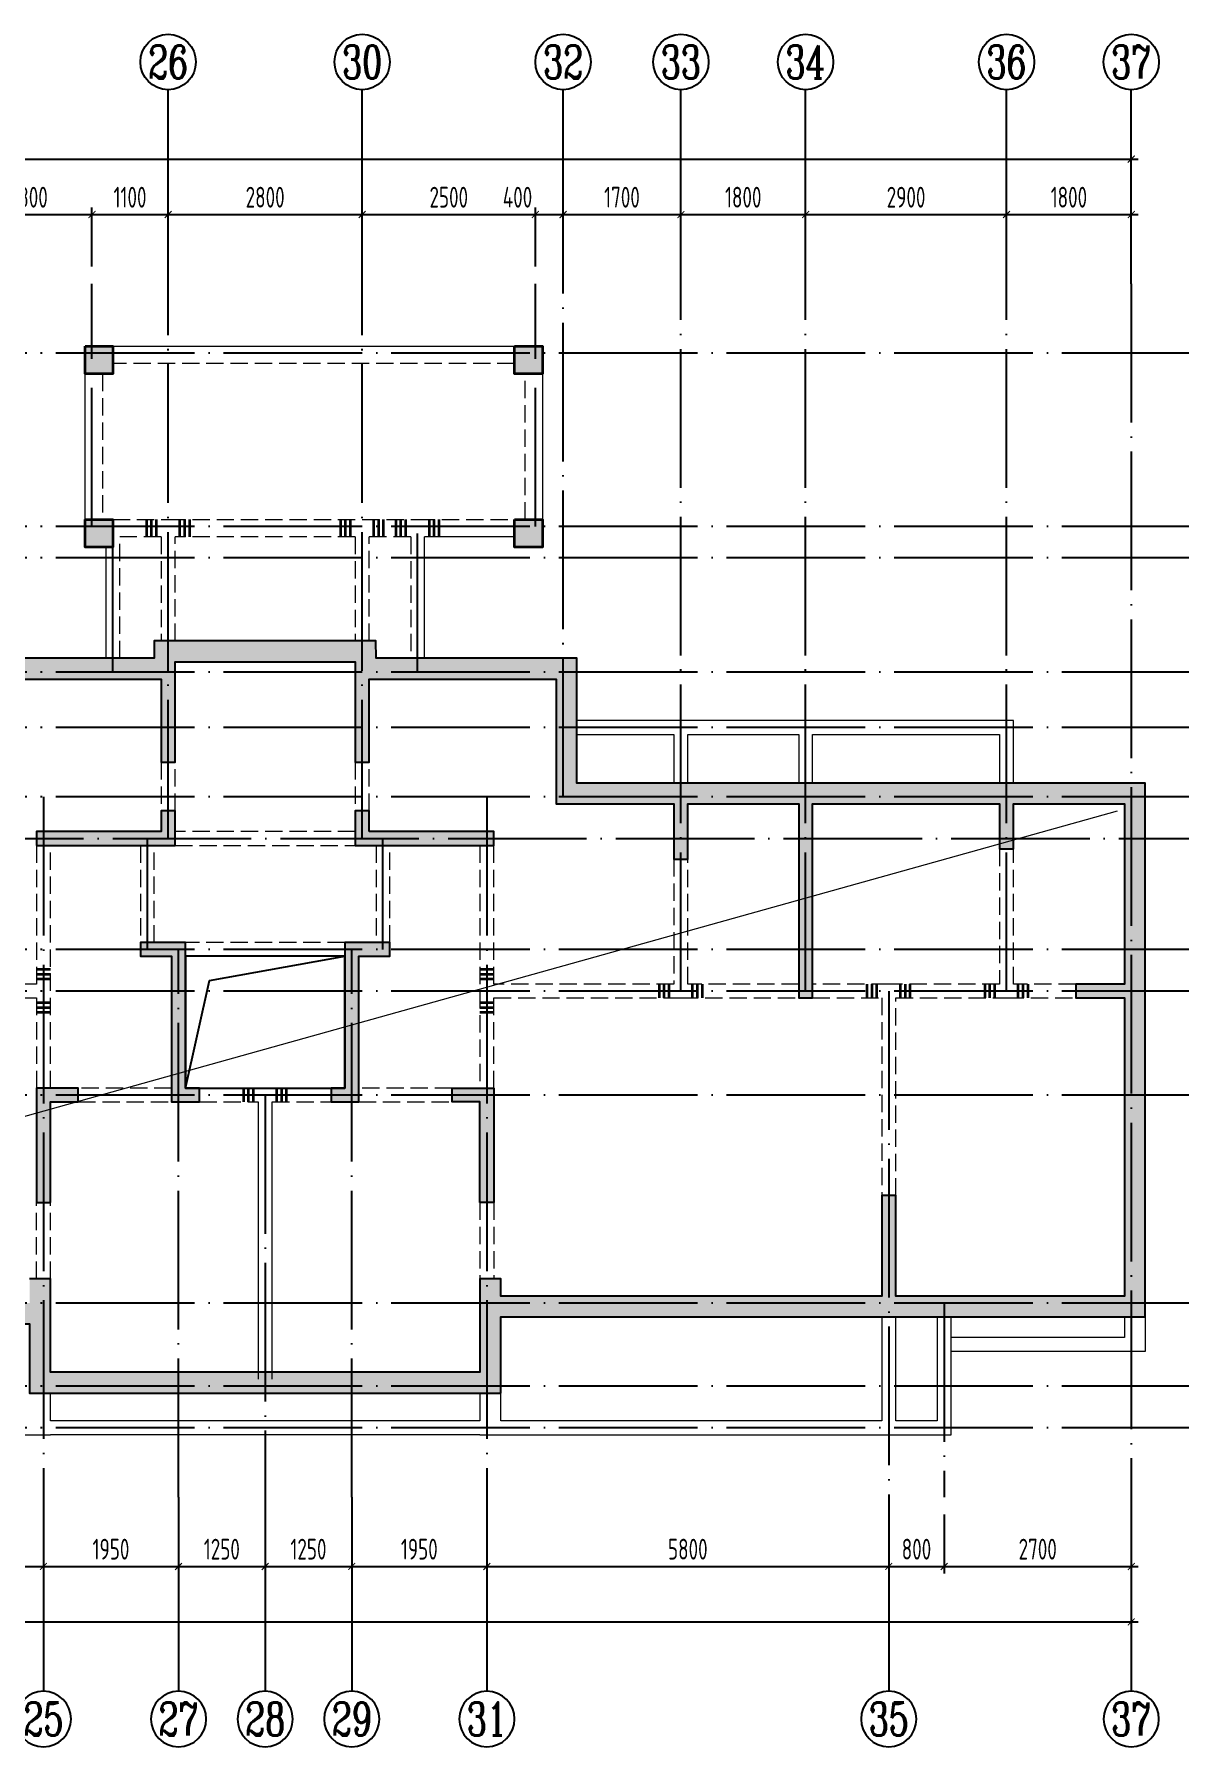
# Model space of a CAD drawing. Extents: x -461650 to 361314, y 245336 to 769729.
# Drawn here: x 138641 to 155174, y 698997 to 723697 of the extents above; entities that cross this region are included whole.
import ezdxf
from ezdxf.enums import TextEntityAlignment as Align

# ---------------------------------------------------------------- set-up
doc = ezdxf.new("R2010")
doc.units = 0
doc.header["$LTSCALE"] = 1000
doc.linetypes.add('DASH', pattern=[0.35, 0.25, -0.1])
doc.linetypes.add('DOTE', pattern=[2.42, 2, -0.2, 0.02, -0.2])
doc.layers.get('0').update_dxf_attribs({"linetype": 'CONTINUOUS'})
doc.layers.get('DEFPOINTS').update_dxf_attribs({"linetype": 'CONTINUOUS'})
for name, color, linetype in [('A-AXIS', 1, 'CONTINUOUS'), ('A-DOTE', 10, 'DOTE'), ('AXIS_NUM', 7, 'CONTINUOUS'), ('S-D洞口', 4, 'CONTINUOUS'), ('S-L主梁线', 4, 'DASH'), ('S-L梁编号', 6, 'CONTINUOUS'), ('S-Q墙填充', 252, 'CONTINUOUS'), ('S-Q墙实线', 6, 'CONTINUOUS'), ('S-Y一般标注', 3, 'CONTINUOUS'), ('S-Z柱填充', 252, 'CONTINUOUS'), ('S-Z柱实线', 6, 'CONTINUOUS')]:
    doc.layers.add(name, color=color, linetype=linetype)
doc.layers.add('梁附加箍筋', color=1, linetype='CONTINUOUS', lineweight=35)
doc.styles.add('TSSD_Axis', font='complex.shx', dxfattribs={"width": 0.7, "bigfont": 'hztxt.shx'})
doc.styles.add('TSSD_DIMENSION', font='Tssdeng.shx', dxfattribs={"width": 0.7, "bigfont": 'tssdchn.shx'})
doc.dimstyles.new('TSSD_100_100', dxfattribs={"dimtxt": 300, "dimasz": 100, "dimexe": 100, "dimexo": 250, "dimgap": 100, "dimtad": 1, "dimdec": 0, "dimzin": 0, "dimdsep": 46, "dimtxsty": 'TSSD_DIMENSION', "dimblk": 'ARCHTICK', "dimcen": 0, "dimdle": 100, "dimclrt": 7, "dimadec": 0, "dimazin": 0, "dimtfac": 1, "dimtdec": 0, "dimtix": 1, "dimtmove": 2, "dimatfit": 3, "dimldrblk": 'ARCHTICK', "dimfxl": 0, "dimtolj": 1, "dimtzin": 0, "dimarcsym": 0})

# ---------------------------------------------------------------- blocks, each defined once
blk = doc.blocks.new('ts_axno')
at = {"color": 0, "linetype": 'ByBlock', "lineweight": -2}
blk.add_circle((0, 0), 0.5, dxfattribs=at)
at = {"color": 0, "linetype": 'ByBlock', "lineweight": -2, "style": 'TSSD_Axis', "width": 0.7}
blk.add_attdef('A', text='', height=0.6, dxfattribs=at).set_placement((0, 0), align=Align.MIDDLE_CENTER)
blk = doc.blocks.new('_ArchTick')
at = {"color": 0, "linetype": 'ByBlock', "const_width": 0.15}
blk.add_lwpolyline([(-0.5, -0.5), (0.5, 0.5)], dxfattribs=at)
blk = doc.blocks.new('*D1636')
at = {"layer": 'DEFPOINTS', "color": 0}
for p in [(40700, 22100), (39600, 21100), (40700, 21100)]:
    blk.add_point(p, dxfattribs=at)
at = {"layer": 'S-Y一般标注', "color": 0, "lineweight": -2}
for p, q in [((39500, 22100), (40800, 22100)), ((39600, 21350), (39600, 22200)), ((40700, 21350), (40700, 22200))]:
    blk.add_line(p, q, dxfattribs=at)
at = {"layer": 'S-Y一般标注', "color": 0, "lineweight": -2, "xscale": 100, "yscale": 100, "zscale": 100, "rotation": 180}
blk.add_blockref('_ArchTick', (39600, 22100), dxfattribs=at)
at = {"layer": 'S-Y一般标注', "color": 0, "lineweight": -2, "xscale": 100, "yscale": 100, "zscale": 100}
blk.add_blockref('_ArchTick', (40700, 22100), dxfattribs=at)
at = {"layer": 'S-Y一般标注', "color": 7, "insert": (40150, 22350), "char_height": 300, "attachment_point": 5, "style": 'TSSD_DIMENSION'}
blk.add_mtext('\\A1;1100', dxfattribs=at)
blk = doc.blocks.new('*D1637')
at = {"layer": 'DEFPOINTS', "color": 0}
for p in [(43500, 22100), (40700, 21100), (43500, 21100)]:
    blk.add_point(p, dxfattribs=at)
at = {"layer": 'S-Y一般标注', "color": 0, "lineweight": -2}
for p, q in [((40600, 22100), (43600, 22100)), ((40700, 21350), (40700, 22200)), ((43500, 21350), (43500, 22200))]:
    blk.add_line(p, q, dxfattribs=at)
at = {"layer": 'S-Y一般标注', "color": 0, "lineweight": -2, "xscale": 100, "yscale": 100, "zscale": 100, "rotation": 180}
blk.add_blockref('_ArchTick', (40700, 22100), dxfattribs=at)
at = {"layer": 'S-Y一般标注', "color": 0, "lineweight": -2, "xscale": 100, "yscale": 100, "zscale": 100}
blk.add_blockref('_ArchTick', (43500, 22100), dxfattribs=at)
at = {"layer": 'S-Y一般标注', "color": 7, "insert": (42100, 22350), "char_height": 300, "attachment_point": 5, "style": 'TSSD_DIMENSION'}
blk.add_mtext('\\A1;2800', dxfattribs=at)
blk = doc.blocks.new('*D1638')
at = {"layer": 'DEFPOINTS', "color": 0}
for p in [(46400, 22100), (46000, 21100), (46400, 21100)]:
    blk.add_point(p, dxfattribs=at)
at = {"layer": 'S-Y一般标注', "color": 0, "lineweight": -2}
for p, q in [((45900, 22100), (46500, 22100)), ((46000, 21350), (46000, 22200)), ((46400, 21350), (46400, 22200))]:
    blk.add_line(p, q, dxfattribs=at)
at = {"layer": 'S-Y一般标注', "color": 0, "lineweight": -2, "xscale": 100, "yscale": 100, "zscale": 100, "rotation": 180}
blk.add_blockref('_ArchTick', (46000, 22100), dxfattribs=at)
at = {"layer": 'S-Y一般标注', "color": 0, "lineweight": -2, "xscale": 100, "yscale": 100, "zscale": 100}
blk.add_blockref('_ArchTick', (46400, 22100), dxfattribs=at)
at = {"layer": 'S-Y一般标注', "color": 7, "insert": (45742, 22350), "char_height": 300, "attachment_point": 5, "style": 'TSSD_DIMENSION'}
blk.add_mtext('\\A1;400', dxfattribs=at)
blk = doc.blocks.new('*D1639')
at = {"layer": 'DEFPOINTS', "color": 0}
for p in [(48100, 22100), (46400, 21100), (48100, 21100)]:
    blk.add_point(p, dxfattribs=at)
at = {"layer": 'S-Y一般标注', "color": 0, "lineweight": -2}
for p, q in [((46300, 22100), (48200, 22100)), ((46400, 21350), (46400, 22200)), ((48100, 21350), (48100, 22200))]:
    blk.add_line(p, q, dxfattribs=at)
at = {"layer": 'S-Y一般标注', "color": 0, "lineweight": -2, "xscale": 100, "yscale": 100, "zscale": 100, "rotation": 180}
blk.add_blockref('_ArchTick', (46400, 22100), dxfattribs=at)
at = {"layer": 'S-Y一般标注', "color": 0, "lineweight": -2, "xscale": 100, "yscale": 100, "zscale": 100}
blk.add_blockref('_ArchTick', (48100, 22100), dxfattribs=at)
at = {"layer": 'S-Y一般标注', "color": 7, "insert": (47250, 22350), "char_height": 300, "attachment_point": 5, "style": 'TSSD_DIMENSION'}
blk.add_mtext('\\A1;1700', dxfattribs=at)
blk = doc.blocks.new('*D1640')
at = {"layer": 'DEFPOINTS', "color": 0}
for p in [(49900, 22100), (48100, 21100), (49900, 21100)]:
    blk.add_point(p, dxfattribs=at)
at = {"layer": 'S-Y一般标注', "color": 0, "lineweight": -2}
for p, q in [((48000, 22100), (50000, 22100)), ((48100, 21350), (48100, 22200)), ((49900, 21350), (49900, 22200))]:
    blk.add_line(p, q, dxfattribs=at)
at = {"layer": 'S-Y一般标注', "color": 0, "lineweight": -2, "xscale": 100, "yscale": 100, "zscale": 100, "rotation": 180}
blk.add_blockref('_ArchTick', (48100, 22100), dxfattribs=at)
at = {"layer": 'S-Y一般标注', "color": 0, "lineweight": -2, "xscale": 100, "yscale": 100, "zscale": 100}
blk.add_blockref('_ArchTick', (49900, 22100), dxfattribs=at)
at = {"layer": 'S-Y一般标注', "color": 7, "insert": (49000, 22350), "char_height": 300, "attachment_point": 5, "style": 'TSSD_DIMENSION'}
blk.add_mtext('\\A1;1800', dxfattribs=at)
blk = doc.blocks.new('*D1641')
at = {"layer": 'DEFPOINTS', "color": 0}
for p in [(52800, 22100), (49900, 21100), (52800, 21100)]:
    blk.add_point(p, dxfattribs=at)
at = {"layer": 'S-Y一般标注', "color": 0, "lineweight": -2}
for p, q in [((49800, 22100), (52900, 22100)), ((49900, 21350), (49900, 22200)), ((52800, 21350), (52800, 22200))]:
    blk.add_line(p, q, dxfattribs=at)
at = {"layer": 'S-Y一般标注', "color": 0, "lineweight": -2, "xscale": 100, "yscale": 100, "zscale": 100, "rotation": 180}
blk.add_blockref('_ArchTick', (49900, 22100), dxfattribs=at)
at = {"layer": 'S-Y一般标注', "color": 0, "lineweight": -2, "xscale": 100, "yscale": 100, "zscale": 100}
blk.add_blockref('_ArchTick', (52800, 22100), dxfattribs=at)
at = {"layer": 'S-Y一般标注', "color": 7, "insert": (51350, 22350), "char_height": 300, "attachment_point": 5, "style": 'TSSD_DIMENSION'}
blk.add_mtext('\\A1;2900', dxfattribs=at)
blk = doc.blocks.new('*D1642')
at = {"layer": 'DEFPOINTS', "color": 0}
for p in [(54600, 22100), (52800, 21100), (54600, 21100)]:
    blk.add_point(p, dxfattribs=at)
at = {"layer": 'S-Y一般标注', "color": 0, "lineweight": -2}
for p, q in [((52700, 22100), (54700, 22100)), ((52800, 21350), (52800, 22200)), ((54600, 21350), (54600, 22200))]:
    blk.add_line(p, q, dxfattribs=at)
at = {"layer": 'S-Y一般标注', "color": 0, "lineweight": -2, "xscale": 100, "yscale": 100, "zscale": 100, "rotation": 180}
blk.add_blockref('_ArchTick', (52800, 22100), dxfattribs=at)
at = {"layer": 'S-Y一般标注', "color": 0, "lineweight": -2, "xscale": 100, "yscale": 100, "zscale": 100}
blk.add_blockref('_ArchTick', (54600, 22100), dxfattribs=at)
at = {"layer": 'S-Y一般标注', "color": 7, "insert": (53700, 22350), "char_height": 300, "attachment_point": 5, "style": 'TSSD_DIMENSION'}
blk.add_mtext('\\A1;1800', dxfattribs=at)
blk = doc.blocks.new('*D1643')
at = {"layer": 'DEFPOINTS', "color": 0}
for p in [(54600, 22900), (4600, 21100), (54600, 21100)]:
    blk.add_point(p, dxfattribs=at)
at = {"layer": 'S-Y一般标注', "color": 0, "lineweight": -2}
for p, q in [((4600, 21350), (4600, 23000)), ((54600, 21350), (54600, 23000)), ((4500, 22900), (54700, 22900))]:
    blk.add_line(p, q, dxfattribs=at)
at = {"layer": 'S-Y一般标注', "color": 0, "lineweight": -2, "xscale": 100, "yscale": 100, "zscale": 100, "rotation": 180}
blk.add_blockref('_ArchTick', (4600, 22900), dxfattribs=at)
at = {"layer": 'S-Y一般标注', "color": 0, "lineweight": -2, "xscale": 100, "yscale": 100, "zscale": 100}
blk.add_blockref('_ArchTick', (54600, 22900), dxfattribs=at)
at = {"layer": 'S-Y一般标注', "color": 7, "insert": (29600, 23150), "char_height": 300, "attachment_point": 5, "style": 'TSSD_DIMENSION'}
blk.add_mtext('\\A1;50000', dxfattribs=at)
blk = doc.blocks.new('*D1658')
at = {"layer": 'DEFPOINTS', "color": 0}
for p in [(39600, 22100), (37800, 21100), (39600, 21100)]:
    blk.add_point(p, dxfattribs=at)
at = {"layer": 'S-Y一般标注', "color": 0, "lineweight": -2}
for p, q in [((37700, 22100), (39700, 22100)), ((37800, 21350), (37800, 22200)), ((39600, 21350), (39600, 22200))]:
    blk.add_line(p, q, dxfattribs=at)
at = {"layer": 'S-Y一般标注', "color": 0, "lineweight": -2, "xscale": 100, "yscale": 100, "zscale": 100, "rotation": 180}
blk.add_blockref('_ArchTick', (37800, 22100), dxfattribs=at)
at = {"layer": 'S-Y一般标注', "color": 0, "lineweight": -2, "xscale": 100, "yscale": 100, "zscale": 100}
blk.add_blockref('_ArchTick', (39600, 22100), dxfattribs=at)
at = {"layer": 'S-Y一般标注', "color": 7, "insert": (38700, 22350), "char_height": 300, "attachment_point": 5, "style": 'TSSD_DIMENSION'}
blk.add_mtext('\\A1;1800', dxfattribs=at)
blk = doc.blocks.new('*D1659')
at = {"layer": 'DEFPOINTS', "color": 0}
for p in [(46000, 22100), (43500, 21100), (46000, 21100)]:
    blk.add_point(p, dxfattribs=at)
at = {"layer": 'S-Y一般标注', "color": 0, "lineweight": -2}
for p, q in [((43400, 22100), (46100, 22100)), ((43500, 21350), (43500, 22200)), ((46000, 21350), (46000, 22200))]:
    blk.add_line(p, q, dxfattribs=at)
at = {"layer": 'S-Y一般标注', "color": 0, "lineweight": -2, "xscale": 100, "yscale": 100, "zscale": 100, "rotation": 180}
blk.add_blockref('_ArchTick', (43500, 22100), dxfattribs=at)
at = {"layer": 'S-Y一般标注', "color": 0, "lineweight": -2, "xscale": 100, "yscale": 100, "zscale": 100}
blk.add_blockref('_ArchTick', (46000, 22100), dxfattribs=at)
at = {"layer": 'S-Y一般标注', "color": 7, "insert": (44750, 22350), "char_height": 300, "attachment_point": 5, "style": 'TSSD_DIMENSION'}
blk.add_mtext('\\A1;2500', dxfattribs=at)
blk = doc.blocks.new('*D1667')
at = {"layer": 'DEFPOINTS', "color": 0}
for p in [(33100, 3600), (38900, 3600), (38900, 2600)]:
    blk.add_point(p, dxfattribs=at)
at = {"layer": 'S-Y一般标注', "color": 0, "lineweight": -2}
for p, q in [((33100, 3350), (33100, 2500)), ((38900, 3350), (38900, 2500)), ((33000, 2600), (39000, 2600))]:
    blk.add_line(p, q, dxfattribs=at)
at = {"layer": 'S-Y一般标注', "color": 0, "lineweight": -2, "xscale": 100, "yscale": 100, "zscale": 100, "rotation": 180}
blk.add_blockref('_ArchTick', (33100, 2600), dxfattribs=at)
at = {"layer": 'S-Y一般标注', "color": 0, "lineweight": -2, "xscale": 100, "yscale": 100, "zscale": 100}
blk.add_blockref('_ArchTick', (38900, 2600), dxfattribs=at)
at = {"layer": 'S-Y一般标注', "color": 7, "insert": (36000, 2850), "char_height": 300, "attachment_point": 5, "style": 'TSSD_DIMENSION'}
blk.add_mtext('\\A1;5800', dxfattribs=at)
blk = doc.blocks.new('*D1668')
at = {"layer": 'DEFPOINTS', "color": 0}
for p in [(43350, 3600), (45300, 3600), (45300, 2600)]:
    blk.add_point(p, dxfattribs=at)
at = {"layer": 'S-Y一般标注', "color": 0, "lineweight": -2}
for p, q in [((43350, 3350), (43350, 2500)), ((45300, 3350), (45300, 2500)), ((43250, 2600), (45400, 2600))]:
    blk.add_line(p, q, dxfattribs=at)
at = {"layer": 'S-Y一般标注', "color": 0, "lineweight": -2, "xscale": 100, "yscale": 100, "zscale": 100, "rotation": 180}
blk.add_blockref('_ArchTick', (43350, 2600), dxfattribs=at)
at = {"layer": 'S-Y一般标注', "color": 0, "lineweight": -2, "xscale": 100, "yscale": 100, "zscale": 100}
blk.add_blockref('_ArchTick', (45300, 2600), dxfattribs=at)
at = {"layer": 'S-Y一般标注', "color": 7, "insert": (44325, 2850), "char_height": 300, "attachment_point": 5, "style": 'TSSD_DIMENSION'}
blk.add_mtext('\\A1;1950', dxfattribs=at)
blk = doc.blocks.new('*D1669')
at = {"layer": 'DEFPOINTS', "color": 0}
for p in [(45300, 3600), (51100, 3600), (51100, 2600)]:
    blk.add_point(p, dxfattribs=at)
at = {"layer": 'S-Y一般标注', "color": 0, "lineweight": -2}
for p, q in [((45300, 3350), (45300, 2500)), ((51100, 3350), (51100, 2500)), ((45200, 2600), (51200, 2600))]:
    blk.add_line(p, q, dxfattribs=at)
at = {"layer": 'S-Y一般标注', "color": 0, "lineweight": -2, "xscale": 100, "yscale": 100, "zscale": 100, "rotation": 180}
blk.add_blockref('_ArchTick', (45300, 2600), dxfattribs=at)
at = {"layer": 'S-Y一般标注', "color": 0, "lineweight": -2, "xscale": 100, "yscale": 100, "zscale": 100}
blk.add_blockref('_ArchTick', (51100, 2600), dxfattribs=at)
at = {"layer": 'S-Y一般标注', "color": 7, "insert": (48200, 2850), "char_height": 300, "attachment_point": 5, "style": 'TSSD_DIMENSION'}
blk.add_mtext('\\A1;5800', dxfattribs=at)
blk = doc.blocks.new('*D1670')
at = {"layer": 'DEFPOINTS', "color": 0}
for p in [(51100, 3600), (51900, 3600), (51900, 2600)]:
    blk.add_point(p, dxfattribs=at)
at = {"layer": 'S-Y一般标注', "color": 0, "lineweight": -2}
for p, q in [((51100, 3350), (51100, 2500)), ((51900, 3350), (51900, 2500)), ((51000, 2600), (52000, 2600))]:
    blk.add_line(p, q, dxfattribs=at)
at = {"layer": 'S-Y一般标注', "color": 0, "lineweight": -2, "xscale": 100, "yscale": 100, "zscale": 100, "rotation": 180}
blk.add_blockref('_ArchTick', (51100, 2600), dxfattribs=at)
at = {"layer": 'S-Y一般标注', "color": 0, "lineweight": -2, "xscale": 100, "yscale": 100, "zscale": 100}
blk.add_blockref('_ArchTick', (51900, 2600), dxfattribs=at)
at = {"layer": 'S-Y一般标注', "color": 7, "insert": (51500, 2850), "char_height": 300, "attachment_point": 5, "style": 'TSSD_DIMENSION'}
blk.add_mtext('\\A1;800', dxfattribs=at)
blk = doc.blocks.new('*D1671')
at = {"layer": 'DEFPOINTS', "color": 0}
for p in [(51900, 3600), (54600, 3600), (54600, 2600)]:
    blk.add_point(p, dxfattribs=at)
at = {"layer": 'S-Y一般标注', "color": 0, "lineweight": -2}
for p, q in [((51900, 3350), (51900, 2500)), ((54600, 3350), (54600, 2500)), ((51800, 2600), (54700, 2600))]:
    blk.add_line(p, q, dxfattribs=at)
at = {"layer": 'S-Y一般标注', "color": 0, "lineweight": -2, "xscale": 100, "yscale": 100, "zscale": 100, "rotation": 180}
blk.add_blockref('_ArchTick', (51900, 2600), dxfattribs=at)
at = {"layer": 'S-Y一般标注', "color": 0, "lineweight": -2, "xscale": 100, "yscale": 100, "zscale": 100}
blk.add_blockref('_ArchTick', (54600, 2600), dxfattribs=at)
at = {"layer": 'S-Y一般标注', "color": 7, "insert": (53250, 2850), "char_height": 300, "attachment_point": 5, "style": 'TSSD_DIMENSION'}
blk.add_mtext('\\A1;2700', dxfattribs=at)
blk = doc.blocks.new('*D1672')
at = {"layer": 'DEFPOINTS', "color": 0}
for p in [(4600, 3600), (54600, 3600), (54600, 1800)]:
    blk.add_point(p, dxfattribs=at)
at = {"layer": 'S-Y一般标注', "color": 0, "lineweight": -2}
for p, q in [((4600, 3350), (4600, 1700)), ((54600, 3350), (54600, 1700)), ((4500, 1800), (54700, 1800))]:
    blk.add_line(p, q, dxfattribs=at)
at = {"layer": 'S-Y一般标注', "color": 0, "lineweight": -2, "xscale": 100, "yscale": 100, "zscale": 100, "rotation": 180}
blk.add_blockref('_ArchTick', (4600, 1800), dxfattribs=at)
at = {"layer": 'S-Y一般标注', "color": 0, "lineweight": -2, "xscale": 100, "yscale": 100, "zscale": 100}
blk.add_blockref('_ArchTick', (54600, 1800), dxfattribs=at)
at = {"layer": 'S-Y一般标注', "color": 7, "insert": (29600, 2050), "char_height": 300, "attachment_point": 5, "style": 'TSSD_DIMENSION'}
blk.add_mtext('\\A1;50000', dxfattribs=at)
blk = doc.blocks.new('*D1676')
at = {"layer": 'DEFPOINTS', "color": 0}
for p in [(40850, 3600), (42100, 3600), (42100, 2600)]:
    blk.add_point(p, dxfattribs=at)
at = {"layer": 'S-Y一般标注', "color": 0, "lineweight": -2}
for p, q in [((40850, 3350), (40850, 2500)), ((42100, 3350), (42100, 2500)), ((40750, 2600), (42200, 2600))]:
    blk.add_line(p, q, dxfattribs=at)
at = {"layer": 'S-Y一般标注', "color": 0, "lineweight": -2, "xscale": 100, "yscale": 100, "zscale": 100, "rotation": 180}
blk.add_blockref('_ArchTick', (40850, 2600), dxfattribs=at)
at = {"layer": 'S-Y一般标注', "color": 0, "lineweight": -2, "xscale": 100, "yscale": 100, "zscale": 100}
blk.add_blockref('_ArchTick', (42100, 2600), dxfattribs=at)
at = {"layer": 'S-Y一般标注', "color": 7, "insert": (41475, 2850), "char_height": 300, "attachment_point": 5, "style": 'TSSD_DIMENSION'}
blk.add_mtext('\\A1;1250', dxfattribs=at)
blk = doc.blocks.new('*D1691')
at = {"layer": 'DEFPOINTS', "color": 0}
for p in [(38900, 3600), (40850, 3600), (40850, 2600)]:
    blk.add_point(p, dxfattribs=at)
at = {"layer": 'S-Y一般标注', "color": 0, "lineweight": -2}
for p, q in [((38900, 3350), (38900, 2500)), ((40850, 3350), (40850, 2500)), ((38800, 2600), (40950, 2600))]:
    blk.add_line(p, q, dxfattribs=at)
at = {"layer": 'S-Y一般标注', "color": 0, "lineweight": -2, "xscale": 100, "yscale": 100, "zscale": 100, "rotation": 180}
blk.add_blockref('_ArchTick', (38900, 2600), dxfattribs=at)
at = {"layer": 'S-Y一般标注', "color": 0, "lineweight": -2, "xscale": 100, "yscale": 100, "zscale": 100}
blk.add_blockref('_ArchTick', (40850, 2600), dxfattribs=at)
at = {"layer": 'S-Y一般标注', "color": 7, "insert": (39875, 2850), "char_height": 300, "attachment_point": 5, "style": 'TSSD_DIMENSION'}
blk.add_mtext('\\A1;1950', dxfattribs=at)
blk = doc.blocks.new('*D1692')
at = {"layer": 'DEFPOINTS', "color": 0}
for p in [(42100, 3600), (43350, 3600), (43350, 2600)]:
    blk.add_point(p, dxfattribs=at)
at = {"layer": 'S-Y一般标注', "color": 0, "lineweight": -2}
for p, q in [((42100, 3350), (42100, 2500)), ((43350, 3350), (43350, 2500)), ((42000, 2600), (43450, 2600))]:
    blk.add_line(p, q, dxfattribs=at)
at = {"layer": 'S-Y一般标注', "color": 0, "lineweight": -2, "xscale": 100, "yscale": 100, "zscale": 100, "rotation": 180}
blk.add_blockref('_ArchTick', (42100, 2600), dxfattribs=at)
at = {"layer": 'S-Y一般标注', "color": 0, "lineweight": -2, "xscale": 100, "yscale": 100, "zscale": 100}
blk.add_blockref('_ArchTick', (43350, 2600), dxfattribs=at)
at = {"layer": 'S-Y一般标注', "color": 7, "insert": (42725, 2850), "char_height": 300, "attachment_point": 5, "style": 'TSSD_DIMENSION'}
blk.add_mtext('\\A1;1250', dxfattribs=at)
blk = doc.blocks.new('20210807.15313460')
at = {"layer": 'S-Q墙填充', "ltscale": 0.5}
h = blk.add_hatch(dxfattribs=at)
h.set_pattern_fill('ARMORED', color=252, scale=30, style=0)
h.set_pattern_definition([(50, (11951.9, 28771.39), (215.17805, -18.82564), [22.5, -247.5]), (355, (11951.9, 28771.4), (-41.6254, 225.65764), [18, -198]), (100.4514, (11969.82, 28769.82), (173.5528, 206.83186), [19.12206, -210.34263]), (46.1842, (11951.9, 28831.4), (320.1723, -49.6557), [33.75, -371.25]), (96.6356, (11978.57, 28827.25), (280.3988, 292.2354), [28.6831, -315.5139]), (351.1842, (11951.9, 28831.4), (280.3986, 292.2356), [27, -297]), (21, (11981.9, 28816.39), (179.07212, -120.78567), [22.5, -247.5]), (326, (11981.9, 28816.4), (72.9946, 217.545), [18, -198]), (71.4514, (11996.82, 28806.32), (252.0668, 96.75915), [19.12206, -210.34263]), (37.5, (11951.89, 28771.39), (3.647957, 99.868156), [0, -195.6, 0, -201, 0, -198.75]), (7.5, (11951.89, 28771.39), (78.92086, 118.32351), [0, -114.6, 0, -191.1, 0, -75.75]), (327.5, (11884.99, 28771.39), (160.14673, -6.76646), [0, -75, 0, -234, 0, -310.5]), (317.5, (11855, 28771.39), (174.95585, 30.0315), [0, -97.5, 0, -155.4, 0, -220.5]), (45, (11951.9, 28771.39), (-106.06602, 106.06602), [])])
h.paths.add_polyline_path([(111216, 66240), (109616, 66240), (109216, 66240), (106316, 66240), (105866, 66240), (104966, 66240), (104516, 66240), (103016, 66240), (103016, 67040), (103016, 68040), (102366, 68040), (100716, 68038), (100116, 68041), (100115, 68290), (96916, 68290), (96916, 68040), (96316, 68040), (94716, 68040), (94016, 68040), (94016, 67040), (94016, 66240), (81316, 66240), (80866, 66240), (79966, 66240), (79516, 66240), (78016, 66240), (78016, 67040), (78016, 68040), (77366, 68040), (75715, 68040), (75116, 68040), (75116, 68290), (71916, 68290), (71916, 68040), (71316, 68040), (69716, 68040), (69016, 68040), (69016, 67040), (69016, 66240), (60816, 66240), (60816, 63240), (60816, 60640), (60816, 58540), (63616, 58540), (70116, 58539), (70116, 57340), (71166, 57340), (73516, 57340), (75866, 57340), (76916, 57340), (76916, 58440), (82516, 58440), (83416, 58440), (86016, 58440), (88616, 58440), (89516, 58440), (95116, 58440), (95116, 57440), (96166, 57440), (98516, 57440), (100866, 57440), (101916, 57440), (101916, 58540), (107516, 58540), (108416, 58540), (111216, 58540)])
h.paths.add_polyline_path([(64616, 58840), (64616, 60290), (64416, 60290), (64416, 58840), (63616, 58840), (61116, 58840), (61116, 60640), (61116, 63140), (61816, 63140), (61816, 63340), (61116, 63340), (61116, 65940), (61516, 65940), (62416, 65940), (62716, 65940), (62716, 65290), (62916, 65290), (62916, 65940), (65616, 65940), (65616, 63140), (65816, 63140), (65816, 65940), (66166, 65940), (67066, 65940), (67416, 65940), (67416, 65140), (67616, 65140), (67616, 65940), (69316, 65940), (69316, 67040), (69316, 67740), (69716, 67740), (71316, 67740), (72016, 67740), (72016, 66540), (72216, 66540), (72216, 67840), (72216, 67990), (74816, 67990), (74816, 67840), (74816, 66540), (75016, 66540), (75016, 67740), (75715, 67740), (77366, 67740), (77716, 67740), (77716, 67040), (77716, 65940), (79416, 65940), (79416, 65140), (79616, 65140), (79616, 65940), (79966, 65940), (80866, 65940), (81216, 65940), (81216, 63140), (81416, 63140), (81416, 65940), (84116, 65940), (84116, 63140), (84316, 63140), (84316, 65940), (84616, 65940), (85616, 65940), (85916, 65940), (85916, 65940), (86116, 65940), (86116, 65940), (86416, 65940), (87416, 65940), (87716, 65940), (87716, 63139), (87916, 63139), (87916, 65940), (90616, 65940), (90616, 63140), (90816, 63140), (90816, 65940), (91166, 65940), (92066, 65940), (92416, 65940), (92416, 65140), (92616, 65140), (92616, 65940), (94316, 65940), (94316, 67040), (94316, 67740), (94716, 67740), (96316, 67740), (97016, 67740), (97016, 66540), (97216, 66540), (97216, 67990), (99816, 67990), (99816, 66540), (100016, 66540), (100016, 67740), (100716, 67740), (102366, 67740), (102716, 67740), (102716, 67040), (102716, 65940), (104416, 65940), (104416, 65140), (104616, 65140), (104616, 65940), (104966, 65940), (105866, 65940), (106216, 65940), (106216, 63140), (106416, 63140), (106416, 65940), (109116, 65940), (109116, 65290), (109316, 65290), (109316, 65940), (109616, 65940), (110516, 65940), (110916, 65940), (110916, 63340), (110216, 63340), (110216, 63140), (110916, 63140), (110916, 60640), (110916, 58840), (108416, 58840), (107616, 58840), (107616, 60290), (107416, 60290), (107416, 58840), (101916, 58840), (101916, 59090), (101616, 59090), (101616, 58740), (101616, 57740), (100866, 57740), (98516, 57740), (96166, 57740), (95416, 57740), (95416, 58740), (95416, 59090), (95116, 59090), (95116, 58740), (89616, 58740), (89616, 60290), (89416, 60290), (89416, 58740), (88616, 58740), (86016, 58740), (83416, 58740), (82616, 58740), (82616, 60290), (82416, 60290), (82416, 58740), (76916, 58739), (76916, 59090), (76616, 59090), (76616, 58739), (76616, 57640), (75866, 57640), (73516, 57640), (71166, 57640), (70416, 57640), (70416, 58739), (70416, 59090), (70116, 59090), (70116, 58839)], flags=16)
at = {"layer": 'S-Q墙填充'}
h = blk.add_hatch(color=252, dxfattribs=at)
h.dxf.hatch_style = 1
h.paths.add_polyline_path([(95216, 65340), (96816, 65340), (97216, 65340), (97216, 65840), (97016, 65840), (97016, 65540), (96816, 65540), (95216, 65540)])
h = blk.add_hatch(color=252, dxfattribs=at)
h.dxf.hatch_style = 1
h.paths.add_polyline_path([(100016, 65540), (100016, 65840), (99816, 65840), (99816, 65340), (100216, 65340), (101816, 65340), (101816, 65540), (100216, 65540)])
h = blk.add_hatch(color=252, dxfattribs=at)
h.dxf.hatch_style = 1
h.paths.add_polyline_path([(97366, 63940), (96716, 63940), (96716, 63740), (97166, 63740), (97166, 61640), (97566, 61640), (97566, 61840), (97366, 61840)])
h = blk.add_hatch(color=252, dxfattribs=at)
h.dxf.hatch_style = 1
h.paths.add_polyline_path([(99666, 61840), (99466, 61840), (99466, 61640), (99866, 61640), (99866, 63740), (100316, 63740), (100316, 63940), (99666, 63940)])
h = blk.add_hatch(color=252, dxfattribs=at)
h.dxf.hatch_style = 1
h.paths.add_polyline_path([(95416, 60189), (95416, 61640), (95816, 61640), (95816, 61840), (95216, 61840), (95216, 60189)])
h = blk.add_hatch(color=252, dxfattribs=at)
h.dxf.hatch_style = 1
h.paths.add_polyline_path([(101615, 60189), (101615, 61640), (101215, 61640), (101215, 61840), (101815, 61840), (101815, 60189)])
at = {"layer": 'S-Z柱填充'}
for points in [[(95916, 72540), (96316, 72540), (96316, 72140), (95916, 72140)], [(102116, 72540), (102516, 72540), (102516, 72140), (102116, 72140)], [(95916, 70040), (96316, 70040), (96316, 69640), (95916, 69640)], [(102116, 70040), (102516, 70040), (102516, 69640), (102116, 69640)]]:
    blk.add_hatch(color=256, dxfattribs=at).paths.add_polyline_path(points)
at = {"layer": 'S-D洞口', "color": 5}
blk.add_lwpolyline([(97366, 61840), (99666, 61840), (99666, 63740), (97366, 63740), (97366, 61840), (97712, 63393), (99666, 63740)], dxfattribs=at)
at = {"layer": 'S-L主梁线', "linetype": 'ByBlock', "lineweight": 18}
for p, q in [((96316, 72539), (102116, 72540)), ((95916, 70040), (95916, 72140)), ((102516, 72140), (102516, 70040)), ((100816, 68040), (100816, 69790)), ((102116, 69790), (100816, 69790)), ((96216, 69640), (96216, 68040)), ((104516, 67140), (103016, 67140)), ((103016, 66940), (104416, 66940)), ((104416, 66940), (104416, 66240)), ((106316, 67140), (104516, 67140)), ((104616, 66940), (106216, 66940)), ((104616, 66240), (104616, 66940)), ((106216, 66940), (106216, 66240)), ((109316, 67140), (106316, 67140)), ((106416, 66940), (109116, 66940)), ((106416, 66240), (106416, 66940)), ((109116, 66940), (109116, 66240)), ((109316, 66240), (109316, 67140)), ((98416, 61640), (98416, 57640)), ((98616, 57640), (98616, 61640)), ((107416, 58540), (107416, 57040)), ((107616, 57040), (107616, 58540)), ((108216, 58540), (108216, 57040)), ((108416, 56840), (108416, 58540)), ((110916, 58540), (110916, 58240)), ((111216, 58540), (111216, 58040)), ((110916, 58240), (108416, 58240)), ((111216, 58040), (108416, 58040)), ((95416, 57040), (95416, 57440)), ((101616, 57440), (101616, 57040)), ((101916, 57040), (101916, 57440)), ((89516, 56840), (95416, 56840)), ((101616, 57040), (95416, 57040)), ((101616, 56840), (95416, 56840)), ((101616, 56840), (107516, 56840)), ((107416, 57040), (101916, 57040)), ((107516, 56840), (108416, 56840)), ((108216, 57040), (107616, 57040))]:
    blk.add_line(p, q, dxfattribs=at)
at = {"layer": 'S-L主梁线', "linetype": 'DASH', "lineweight": 18}
for p, q in [((96166, 72140), (96166, 70040)), ((102116, 72290), (96316, 72289)), ((102266, 70040), (102266, 72140)), ((96316, 70040), (97116, 70040)), ((97116, 70040), (99916, 70040)), ((99916, 70040), (100716, 70040)), ((100716, 70040), (102116, 70040)), ((96416, 68040), (96416, 69790)), ((97016, 69790), (96416, 69790)), ((97016, 69790), (97016, 68290)), ((97216, 68290), (97216, 69790)), ((99816, 69790), (97216, 69790)), ((99816, 69790), (99816, 68290)), ((100016, 68290), (100016, 69790)), ((100616, 69790), (100016, 69790)), ((100616, 69790), (100616, 68040)), ((97016, 66540), (97016, 65840)), ((97216, 65840), (97216, 66540)), ((99816, 66540), (99816, 65840)), ((100016, 65840), (100016, 66540)), ((99816, 65540), (97216, 65540)), ((95216, 65340), (95216, 63340)), ((95416, 63240), (95416, 65340)), ((96716, 65340), (96716, 63940)), ((96916, 63940), (96916, 65340)), ((97216, 65340), (99816, 65340)), ((100116, 65340), (100116, 63940)), ((100316, 63940), (100316, 65340)), ((101616, 65340), (101616, 63240)), ((101816, 63340), (101816, 65340)), ((109116, 65290), (109116, 63340)), ((109316, 63340), (109316, 65290)), ((104416, 65140), (104416, 63340)), ((104616, 63340), (104616, 65140)), ((99666, 63940), (97366, 63940)), ((97366, 63740), (99666, 63740)), ((95216, 63340), (92616, 63340)), ((95416, 61840), (95416, 63240)), ((101616, 63240), (101616, 61840)), ((104416, 63340), (101816, 63340)), ((106216, 63340), (104616, 63340)), ((107516, 63340), (106416, 63340)), ((109116, 63340), (107516, 63340)), ((110216, 63340), (109316, 63340)), ((92516, 63140), (95216, 63140)), ((95216, 63140), (95216, 61840)), ((101816, 63140), (104516, 63140)), ((101816, 61840), (101816, 63140)), ((104516, 63140), (106216, 63140)), ((106416, 63140), (107416, 63140)), ((107416, 63140), (107416, 60290)), ((107616, 63140), (109216, 63140)), ((107616, 60290), (107616, 63140)), ((109216, 63140), (110216, 63140)), ((97166, 61840), (95816, 61840)), ((98516, 61840), (97566, 61840)), ((99466, 61840), (98516, 61840)), ((101215, 61840), (99866, 61840)), ((95816, 61640), (97166, 61640)), ((97566, 61640), (98416, 61640)), ((98616, 61640), (99466, 61640)), ((99866, 61640), (101215, 61640)), ((95216, 59090), (95216, 60189)), ((95416, 59090), (95416, 60189)), ((101616, 60189), (101616, 59090)), ((101815, 60189), (101815, 59090))]:
    blk.add_line(p, q, dxfattribs=at)
at = {"layer": 'S-Q墙实线'}
for points in [[(101916, 57440), (101916, 58540), (107616, 58540), (107616, 58540), (108316, 58540), (108416, 58540), (108416, 58540), (111216, 58540), (111216, 66240), (110516, 66240), (109616, 66240), (109216, 66240), (106316, 66240), (105866, 66240), (104966, 66240), (104516, 66240), (103016, 66240), (103016, 67040), (103016, 68040), (103016, 68040), (100116, 68040), (100115, 68290), (96916, 68290), (96916, 68040), (94016, 68040)], [(76916, 58440), (95116, 58440), (95116, 57440), (101916, 57440)], [(110916, 60890), (110916, 58840), (108416, 58840), (108416, 58840), (107616, 58840), (107616, 60290), (107416, 60290), (107416, 58840), (101916, 58840), (101916, 59090), (101616, 59090), (101616, 57740), (95416, 57740), (95416, 59090), (95116, 59090)], [(94316, 67740), (97016, 67740), (97016, 66540), (97216, 66540), (97216, 67990), (99816, 67990), (99816, 66540), (100016, 66540), (100016, 67740), (102716, 67740), (102716, 67040), (102716, 65940), (104416, 65940), (104416, 65140), (104616, 65140), (104616, 65940), (104966, 65940), (105866, 65940), (106216, 65940), (106216, 63140), (106416, 63140), (106416, 65940), (109116, 65940), (109116, 65290), (109316, 65290), (109316, 65940), (109616, 65940), (110516, 65940), (110916, 65940), (110916, 63340), (110216, 63340), (110216, 63140), (110916, 63140), (110916, 60890)]]:
    blk.add_lwpolyline(points, dxfattribs=at)
for points in [[(95216, 65340), (96816, 65340), (97216, 65340), (97216, 65840), (97016, 65840), (97016, 65540), (96816, 65540), (95216, 65540)], [(100016, 65540), (100016, 65840), (99816, 65840), (99816, 65340), (100216, 65340), (101816, 65340), (101816, 65540), (100216, 65540)], [(97366, 63940), (96716, 63940), (96716, 63740), (97166, 63740), (97166, 61640), (97566, 61640), (97566, 61840), (97366, 61840)], [(99666, 61840), (99466, 61840), (99466, 61640), (99866, 61640), (99866, 63740), (100316, 63740), (100316, 63940), (99666, 63940)], [(95416, 60189), (95416, 61640), (95816, 61640), (95816, 61840), (95216, 61840), (95216, 60189)], [(101615, 60189), (101615, 61640), (101215, 61640), (101215, 61840), (101815, 61840), (101815, 60189)]]:
    blk.add_lwpolyline(points, close=True, dxfattribs=at)
at = {"layer": 'S-Z柱实线', "lineweight": 35}
for points in [[(95916, 72540), (96316, 72540), (96316, 72140), (95916, 72140)], [(102116, 72540), (102516, 72540), (102516, 72140), (102116, 72140)], [(95916, 70040), (96316, 70040), (96316, 69640), (95916, 69640)], [(102116, 70040), (102516, 70040), (102516, 69640), (102116, 69640)]]:
    blk.add_lwpolyline(points, close=True, dxfattribs=at)
blk = doc.blocks.new('20210726.16350016')
at = {"layer": 'A-AXIS'}
for p, q in [((40700, 21100), (40700, 23900)), ((43500, 21100), (43500, 23900)), ((46400, 21100), (46400, 23900)), ((48100, 21100), (48100, 23900)), ((49900, 21100), (49900, 23900)), ((52800, 21100), (52800, 23900)), ((54600, 21100), (54600, 23900)), ((38900, 3600.1), (38900, 800.1)), ((40850, 3600), (40850, 800)), ((42100, 3600), (42100, 800)), ((43350, 3600), (43350, 800)), ((45300, 3600), (45300, 800)), ((51100, 3600), (51100, 800)), ((54600, 3600), (54600, 800))]:
    blk.add_line(p, q, dxfattribs=at)
at = {"layer": 'A-DOTE'}
for p, q in [((39600, 17600), (39600, 21100)), ((40700, 13100.3), (40700, 21100)), ((43500, 13100.3), (43500, 21100)), ((46000, 17600), (46000, 21100)), ((46400, 13700), (46400, 21100)), ((48100, 10900), (48100, 21100)), ((49900, 10900), (49900, 21100)), ((52800, 10900), (52800, 21100)), ((54600, 21100), (54600, 3600)), ((55600, 20100), (3600, 20100)), ((55600, 17600), (3600, 17600)), ((39900, 15500), (39900, 17600)), ((44300, 15500), (44300, 17600)), ((55600, 17150), (3600, 17150)), ((55600, 15500), (3600, 15500)), ((55600, 14700), (3600, 14700)), ((55600, 13700), (3600, 13700)), ((38900.2, 13700), (38900, 3600)), ((45299.8, 13700), (45300, 3600)), ((3600, 13100.3), (55600, 13100.3)), ((40400, 11500), (40400, 13100)), ((43800, 11500), (43800, 13100)), ((55600, 11500), (3600, 11500)), ((40850, 3600), (40850, 11500)), ((43350, 3600), (43350, 11500)), ((55600, 10900), (3600, 10900)), ((51100, 10900), (51100, 3600)), ((55600, 9400), (3600, 9400)), ((42100, 9400), (42100, 3600)), ((55600, 6400), (3600, 6400)), ((51900, 6400), (51900, 3600)), ((55600, 5200), (3600, 5200)), ((55600, 4600), (3600, 4600))]:
    blk.add_line(p, q, dxfattribs=at)
at = {"layer": 'A-AXIS'}
ref = blk.add_blockref('ts_axno', (40700, 24300), dxfattribs=dict(at, xscale=800, yscale=800, zscale=800))
ref.add_attrib('17', '26', dxfattribs={"layer": 'AXIS_NUM', "height": 480, "style": 'TSSD_Axis', "width": 0.7}).set_placement((40700, 24300), align=Align.MIDDLE_CENTER)
ref = blk.add_blockref('ts_axno', (43500, 24300), dxfattribs=dict(at, xscale=800, yscale=800, zscale=800))
ref.add_attrib('18', '30', dxfattribs={"layer": 'AXIS_NUM', "height": 480, "style": 'TSSD_Axis', "width": 0.7}).set_placement((43500, 24300), align=Align.MIDDLE_CENTER)
ref = blk.add_blockref('ts_axno', (46400, 24300), dxfattribs=dict(at, xscale=800, yscale=800, zscale=800))
ref.add_attrib('19', '32', dxfattribs={"layer": 'AXIS_NUM', "height": 480, "style": 'TSSD_Axis', "width": 0.7}).set_placement((46400, 24300), align=Align.MIDDLE_CENTER)
ref = blk.add_blockref('ts_axno', (48100, 24300), dxfattribs=dict(at, xscale=800, yscale=800, zscale=800))
ref.add_attrib('20', '33', dxfattribs={"layer": 'AXIS_NUM', "height": 480, "style": 'TSSD_Axis', "width": 0.7}).set_placement((48100, 24300), align=Align.MIDDLE_CENTER)
ref = blk.add_blockref('ts_axno', (49900, 24300), dxfattribs=dict(at, xscale=800, yscale=800, zscale=800))
ref.add_attrib('21', '34', dxfattribs={"layer": 'AXIS_NUM', "height": 480, "style": 'TSSD_Axis', "width": 0.7}).set_placement((49900, 24300), align=Align.MIDDLE_CENTER)
ref = blk.add_blockref('ts_axno', (52800, 24300), dxfattribs=dict(at, xscale=800, yscale=800, zscale=800))
ref.add_attrib('22', '36', dxfattribs={"layer": 'AXIS_NUM', "height": 480, "style": 'TSSD_Axis', "width": 0.7}).set_placement((52800, 24300), align=Align.MIDDLE_CENTER)
ref = blk.add_blockref('ts_axno', (54600, 24300), dxfattribs=dict(at, xscale=800, yscale=800, zscale=800))
ref.add_attrib('23', '37', dxfattribs={"layer": 'AXIS_NUM', "height": 480, "style": 'TSSD_Axis', "width": 0.7}).set_placement((54600, 24300), align=Align.MIDDLE_CENTER)
ref = blk.add_blockref('ts_axno', (38900, 400.1), dxfattribs=dict(at, xscale=-800, yscale=800, zscale=800, rotation=180))
ref.add_attrib('17', '25', dxfattribs={"layer": 'AXIS_NUM', "height": 480, "style": 'TSSD_Axis', "width": 0.7}).set_placement((38900, 400.1), align=Align.MIDDLE_CENTER)
ref = blk.add_blockref('ts_axno', (40850, 400), dxfattribs=dict(at, xscale=-800, yscale=800, zscale=800, rotation=180))
ref.add_attrib('8', '27', dxfattribs={"layer": 'AXIS_NUM', "height": 480, "style": 'TSSD_Axis', "width": 0.7}).set_placement((40850, 400), align=Align.MIDDLE_CENTER)
ref = blk.add_blockref('ts_axno', (42100, 400), dxfattribs=dict(at, xscale=-800, yscale=800, zscale=800, rotation=180))
ref.add_attrib('19', '28', dxfattribs={"layer": 'AXIS_NUM', "height": 480, "style": 'TSSD_Axis', "width": 0.7}).set_placement((42100, 400), align=Align.MIDDLE_CENTER)
ref = blk.add_blockref('ts_axno', (43350, 400), dxfattribs=dict(at, xscale=-800, yscale=800, zscale=800, rotation=180))
ref.add_attrib('8', '29', dxfattribs={"layer": 'AXIS_NUM', "height": 480, "style": 'TSSD_Axis', "width": 0.7}).set_placement((43350, 400), align=Align.MIDDLE_CENTER)
ref = blk.add_blockref('ts_axno', (45300, 400), dxfattribs=dict(at, xscale=-800, yscale=800, zscale=800, rotation=180))
ref.add_attrib('19', '31', dxfattribs={"layer": 'AXIS_NUM', "height": 480, "style": 'TSSD_Axis', "width": 0.7}).set_placement((45300, 400), align=Align.MIDDLE_CENTER)
ref = blk.add_blockref('ts_axno', (51100, 400), dxfattribs=dict(at, xscale=-800, yscale=800, zscale=800, rotation=180))
ref.add_attrib('22', '35', dxfattribs={"layer": 'AXIS_NUM', "height": 480, "style": 'TSSD_Axis', "width": 0.7}).set_placement((51100, 400), align=Align.MIDDLE_CENTER)
ref = blk.add_blockref('ts_axno', (54600, 400), dxfattribs=dict(at, xscale=-800, yscale=800, zscale=800, rotation=180))
ref.add_attrib('23', '37', dxfattribs={"layer": 'AXIS_NUM', "height": 480, "style": 'TSSD_Axis', "width": 0.7}).set_placement((54600, 400), align=Align.MIDDLE_CENTER)
at = {"layer": 'S-Y一般标注'}
for base, p1, p2, picture, middle in [((54600, 22900), (4600, 21100), (54600, 21100), '*D1643', (29600, 23150)), ((39600, 22100), (37800, 21100), (39600, 21100), '*D1658', (38700, 22350)), ((40700, 22100), (39600, 21100), (40700, 21100), '*D1636', (40150, 22350)), ((43500, 22100), (40700, 21100), (43500, 21100), '*D1637', (42100, 22350)), ((46000, 22100), (43500, 21100), (46000, 21100), '*D1659', (44750, 22350)), ((48100, 22100), (46400, 21100), (48100, 21100), '*D1639', (47250, 22350)), ((49900, 22100), (48100, 21100), (49900, 21100), '*D1640', (49000, 22350)), ((52800, 22100), (49900, 21100), (52800, 21100), '*D1641', (51350, 22350)), ((54600, 22100), (52800, 21100), (54600, 21100), '*D1642', (53700, 22350)), ((54600, 1800), (4600, 3600), (54600, 3600), '*D1672', (29600, 2050)), ((38900, 2600.1), (33100, 3600), (38900, 3600.1), '*D1667', (36000, 2850.1)), ((40850, 2600.1), (38900, 3600.1), (40850, 3600.1), '*D1691', (39875, 2850.1)), ((42100, 2600.1), (40850, 3600.1), (42100, 3600.1), '*D1676', (41475, 2850.1)), ((43350, 2600.1), (42100, 3600.1), (43350, 3600.1), '*D1692', (42725, 2850.1)), ((45300, 2600.1), (43350, 3600.1), (45300, 3600.1), '*D1668', (44325, 2850.1)), ((51100, 2600), (45300, 3600), (51100, 3600), '*D1669', (48200, 2850)), ((51900, 2600), (51100, 3600), (51900, 3600), '*D1670', (51500, 2850)), ((54600, 2600), (51900, 3600), (54600, 3600), '*D1671', (53250, 2850))]:
    dim = blk.add_linear_dim(base=base, p1=p1, p2=p2, dimstyle='TSSD_100_100', dxfattribs=at)
    dim.commit()
    dim.dimension.update_dxf_attribs({"geometry": picture, "text_midpoint": middle})
dim = blk.add_linear_dim(base=(46400, 22100), p1=(46000, 21100), p2=(46400, 21100), dimstyle='TSSD_100_100', dxfattribs=at)
dim.commit()
dim.dimension.update_dxf_attribs({"geometry": '*D1638', "text_midpoint": (45741.9, 22350), "dimtype": 160})

msp = doc.modelspace()

# ---------------------------------------------------------------- linework, layer by layer
at = {"layer": 'S-L梁编号', "lineweight": 18}
msp.add_lwpolyline([(129573.53, 705597.08), (154273.55, 712497.08)], dxfattribs=at)
at = {"layer": '梁附加箍筋', "lineweight": 35}
for p, q in [((140264.23, 716447.19), (140264.24, 716697.19)), ((140334.23, 716447.19), (140334.24, 716697.19)), ((140404.23, 716447.19), (140404.24, 716697.19)), ((140744.23, 716447.18), (140744.24, 716697.18)), ((140814.23, 716447.18), (140814.24, 716697.18)), ((140884.23, 716447.18), (140884.24, 716697.18)), ((143063.53, 716447.13), (143063.54, 716697.13)), ((143133.53, 716447.13), (143133.54, 716697.13)), ((143203.53, 716447.13), (143203.54, 716697.13)), ((143543.53, 716447.12), (143543.54, 716697.12)), ((143613.53, 716447.12), (143613.54, 716697.12)), ((143683.53, 716447.12), (143683.54, 716697.12)), ((143864.02, 716447.11), (143864.02, 716697.11)), ((143934.02, 716447.11), (143934.02, 716697.11)), ((144004.02, 716447.11), (144004.02, 716697.11)), ((144344.02, 716447.1), (144344.02, 716697.1)), ((144414.02, 716447.1), (144414.02, 716697.1)), ((144484.02, 716447.1), (144484.02, 716697.1)), ((138873.55, 710207.08), (138673.55, 710207.08)), ((138873.55, 710137.08), (138673.55, 710137.08)), ((145273.54, 710207.08), (145073.54, 710207.08)), ((145273.54, 710137.08), (145073.54, 710137.08)), ((138873.55, 710067.08), (138673.55, 710067.08)), ((145273.54, 710067.08), (145073.54, 710067.08)), ((147663.53, 709797.08), (147663.53, 709997.08)), ((147733.53, 709797.08), (147733.53, 709997.08)), ((147803.53, 709797.08), (147803.53, 709997.08)), ((148143.53, 709797.08), (148143.53, 709997.08)), ((148213.53, 709797.08), (148213.53, 709997.08)), ((148283.53, 709797.08), (148283.53, 709997.08)), ((150663.53, 709797.08), (150663.53, 709997.08)), ((150733.53, 709797.08), (150733.53, 709997.08)), ((150803.53, 709797.08), (150803.53, 709997.08)), ((151143.53, 709797.08), (151143.53, 709997.08)), ((151213.53, 709797.08), (151213.53, 709997.08)), ((151283.53, 709797.08), (151283.53, 709997.08)), ((152363.53, 709797.08), (152363.53, 709997.08)), ((152433.53, 709797.08), (152433.53, 709997.08)), ((152503.53, 709797.08), (152503.53, 709997.08)), ((152843.53, 709797.08), (152843.53, 709997.08)), ((152913.53, 709797.08), (152913.53, 709997.08)), ((152983.53, 709797.08), (152983.53, 709997.08)), ((138873.55, 709727.08), (138673.55, 709727.08)), ((138873.55, 709657.08), (138673.55, 709657.08)), ((145273.54, 709727.08), (145073.54, 709727.08)), ((145273.54, 709657.08), (145073.54, 709657.08)), ((138873.55, 709587.08), (138673.55, 709587.08)), ((145273.54, 709587.08), (145073.54, 709587.08)), ((141663.53, 708297.08), (141663.53, 708497.08)), ((141733.53, 708297.08), (141733.53, 708497.08)), ((141803.53, 708297.08), (141803.53, 708497.08)), ((142143.53, 708297.08), (142143.53, 708497.08)), ((142213.53, 708297.08), (142213.53, 708497.08)), ((142283.53, 708297.08), (142283.53, 708497.08))]:
    msp.add_line(p, q, dxfattribs=at)

# ---------------------------------------------------------------- block references
at = {"layer": 'A-DOTE'}
msp.add_blockref('20210726.16350016', (99873.54, 698997.03), dxfattribs=at)
at = {"layer": 'S-Q墙填充'}
msp.add_blockref('20210807.15313460', (43457.9, 646657.52), dxfattribs=at)

doc.saveas('drawing.dxf')
